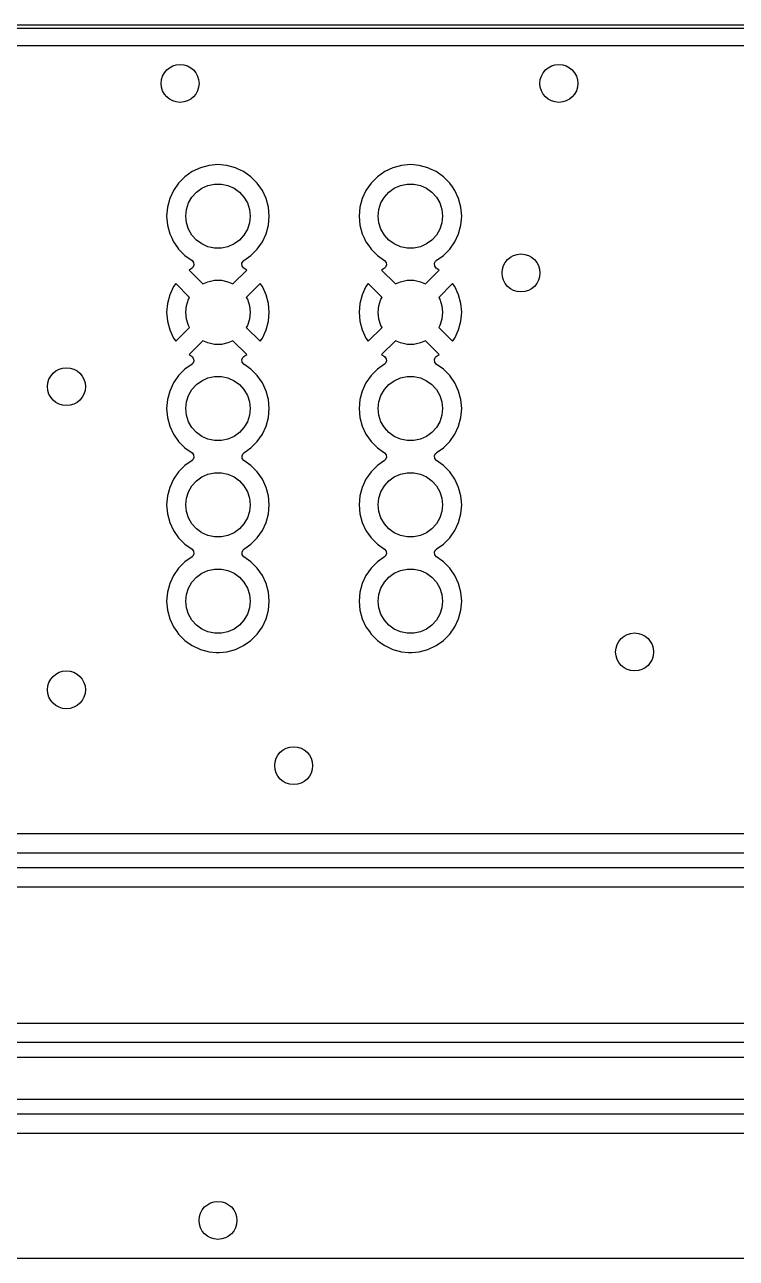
# Model space of a CAD drawing. Extents: x 0.1 to 11.5, y -4.3 to -1.1.
# Drawn here: x 5.901 to 6.641, y -2.382 to -1.1 of the extents above; entities that cross this region are included whole.
import ezdxf

# ---------------------------------------------------------------- set-up
doc = ezdxf.new("R2010")
doc.units = 0
doc.header["$MEASUREMENT"] = 0
doc.layers.add('BLACK', color=7, linetype='CONTINUOUS')

msp = doc.modelspace()

# ---------------------------------------------------------------- linework, layer by layer
at = {"layer": 'BLACK', "linetype": 'CONTINUOUS'}
for p, q in [((0.0787, -1.1004), (11.5354, -1.1004)), ((11.5335, -1.1043), (0.0807, -1.1043)), ((5.8349, -1.122), (7.5509, -1.122)), ((6.0757, -1.253), (6.0681, -1.2583)), ((6.0841, -1.2491), (6.0757, -1.253)), ((6.0757, -1.253), (6.0757, -1.253)), ((6.0931, -1.2467), (6.0841, -1.2491)), ((6.0841, -1.2491), (6.0841, -1.2491)), ((6.1024, -1.2458), (6.0931, -1.2467)), ((6.0931, -1.2467), (6.0931, -1.2467)), ((6.1116, -1.2467), (6.1024, -1.2458)), ((6.1024, -1.2458), (6.1024, -1.2458)), ((6.1206, -1.2491), (6.1116, -1.2467)), ((6.1116, -1.2467), (6.1116, -1.2467)), ((6.1227, -1.25), (6.1206, -1.2491)), ((6.1206, -1.2491), (6.1206, -1.2491)), ((6.1206, -1.2491), (6.1206, -1.2491)), ((6.129, -1.253), (6.1227, -1.25)), ((6.1367, -1.2583), (6.129, -1.253)), ((6.129, -1.253), (6.129, -1.253)), ((6.2757, -1.253), (6.2681, -1.2583)), ((6.2841, -1.2491), (6.2757, -1.253)), ((6.2757, -1.253), (6.2757, -1.253)), ((6.2931, -1.2467), (6.2841, -1.2491)), ((6.2841, -1.2491), (6.2841, -1.2491)), ((6.3024, -1.2458), (6.2931, -1.2467)), ((6.2931, -1.2467), (6.2931, -1.2467)), ((6.3116, -1.2467), (6.3024, -1.2458)), ((6.3024, -1.2458), (6.3024, -1.2458)), ((6.3206, -1.2491), (6.3116, -1.2467)), ((6.3116, -1.2467), (6.3116, -1.2467)), ((6.3227, -1.25), (6.3206, -1.2491)), ((6.3206, -1.2491), (6.3206, -1.2491)), ((6.3206, -1.2491), (6.3206, -1.2491)), ((6.329, -1.253), (6.3227, -1.25)), ((6.3367, -1.2583), (6.329, -1.253)), ((6.329, -1.253), (6.329, -1.253)), ((6.0615, -1.2649), (6.0561, -1.2725)), ((6.0681, -1.2583), (6.0615, -1.2649)), ((6.0856, -1.2702), (6.092, -1.2674)), ((6.092, -1.2674), (6.0989, -1.2659)), ((6.0989, -1.2659), (6.1059, -1.2659)), ((6.1059, -1.2659), (6.1127, -1.2674)), ((6.1127, -1.2674), (6.1191, -1.2702)), ((6.1432, -1.2649), (6.1367, -1.2583)), ((6.1367, -1.2583), (6.1367, -1.2583)), ((6.146, -1.2688), (6.1432, -1.2649)), ((6.2615, -1.2649), (6.2561, -1.2725)), ((6.2681, -1.2583), (6.2615, -1.2649)), ((6.2856, -1.2702), (6.292, -1.2674)), ((6.292, -1.2674), (6.2989, -1.2659)), ((6.2989, -1.2659), (6.3059, -1.2659)), ((6.3059, -1.2659), (6.3127, -1.2674)), ((6.3127, -1.2674), (6.3191, -1.2702)), ((6.3432, -1.2649), (6.3367, -1.2583)), ((6.3367, -1.2583), (6.3367, -1.2583)), ((6.346, -1.2688), (6.3432, -1.2649)), ((6.0522, -1.281), (6.0498, -1.2899)), ((6.0561, -1.2725), (6.0522, -1.281)), ((6.0522, -1.281), (6.0522, -1.281)), ((6.0561, -1.2725), (6.0561, -1.2725)), ((6.0718, -1.2856), (6.0753, -1.2795)), ((6.0753, -1.2795), (6.08, -1.2743)), ((6.08, -1.2743), (6.0856, -1.2702)), ((6.1191, -1.2702), (6.1248, -1.2743)), ((6.1248, -1.2743), (6.1294, -1.2795)), ((6.1294, -1.2795), (6.1329, -1.2856)), ((6.1486, -1.2725), (6.146, -1.2688)), ((6.1525, -1.281), (6.1486, -1.2725)), ((6.1549, -1.2899), (6.1525, -1.281)), ((6.2522, -1.281), (6.2498, -1.2899)), ((6.2561, -1.2725), (6.2522, -1.281)), ((6.2522, -1.281), (6.2522, -1.281)), ((6.2561, -1.2725), (6.2561, -1.2725)), ((6.2718, -1.2856), (6.2753, -1.2795)), ((6.2753, -1.2795), (6.28, -1.2743)), ((6.28, -1.2743), (6.2856, -1.2702)), ((6.3191, -1.2702), (6.3248, -1.2743)), ((6.3248, -1.2743), (6.3294, -1.2795)), ((6.3294, -1.2795), (6.3329, -1.2856)), ((6.3486, -1.2725), (6.346, -1.2688)), ((6.3525, -1.281), (6.3486, -1.2725)), ((6.3549, -1.2899), (6.3525, -1.281)), ((6.0498, -1.2899), (6.049, -1.2992)), ((6.0498, -1.2899), (6.0498, -1.2899)), ((6.0689, -1.2992), (6.0696, -1.2923)), ((6.0696, -1.2923), (6.0718, -1.2856)), ((6.1329, -1.2856), (6.1351, -1.2923)), ((6.1351, -1.2923), (6.1358, -1.2992)), ((6.1557, -1.2992), (6.1549, -1.2899)), ((6.2498, -1.2899), (6.249, -1.2992)), ((6.2498, -1.2899), (6.2498, -1.2899)), ((6.2689, -1.2992), (6.2696, -1.2923)), ((6.2696, -1.2923), (6.2718, -1.2856)), ((6.3329, -1.2856), (6.3351, -1.2923)), ((6.3351, -1.2923), (6.3358, -1.2992)), ((6.3557, -1.2992), (6.3549, -1.2899)), ((6.049, -1.2992), (6.049, -1.2992)), ((6.049, -1.2992), (6.0498, -1.3085)), ((6.0696, -1.3062), (6.0689, -1.2992)), ((6.0718, -1.3128), (6.0696, -1.3062)), ((6.1351, -1.3062), (6.1329, -1.3128)), ((6.1358, -1.2992), (6.1351, -1.3062)), ((6.1549, -1.3085), (6.1557, -1.2992)), ((6.249, -1.2992), (6.249, -1.2992)), ((6.249, -1.2992), (6.2498, -1.3085)), ((6.2696, -1.3062), (6.2689, -1.2992)), ((6.2718, -1.3128), (6.2696, -1.3062)), ((6.3351, -1.3062), (6.3329, -1.3128)), ((6.3358, -1.2992), (6.3351, -1.3062)), ((6.3549, -1.3085), (6.3557, -1.2992)), ((6.0498, -1.3085), (6.0498, -1.3085)), ((6.0498, -1.3085), (6.0522, -1.3175)), ((6.0522, -1.3175), (6.0522, -1.3175)), ((6.0522, -1.3175), (6.0522, -1.3175)), ((6.0522, -1.3175), (6.054, -1.3213)), ((6.0753, -1.3189), (6.0718, -1.3128)), ((6.08, -1.3241), (6.0753, -1.3189)), ((6.1294, -1.3189), (6.1248, -1.3241)), ((6.1329, -1.3128), (6.1294, -1.3189)), ((6.1486, -1.3259), (6.1525, -1.3175)), ((6.1525, -1.3175), (6.1549, -1.3085)), ((6.2498, -1.3085), (6.2498, -1.3085)), ((6.2498, -1.3085), (6.2522, -1.3175)), ((6.2522, -1.3175), (6.2522, -1.3175)), ((6.2522, -1.3175), (6.2522, -1.3175)), ((6.2522, -1.3175), (6.254, -1.3213)), ((6.2753, -1.3189), (6.2718, -1.3128)), ((6.28, -1.3241), (6.2753, -1.3189)), ((6.3294, -1.3189), (6.3248, -1.3241)), ((6.3329, -1.3128), (6.3294, -1.3189)), ((6.3486, -1.3259), (6.3525, -1.3175)), ((6.3525, -1.3175), (6.3549, -1.3085)), ((6.054, -1.3213), (6.0561, -1.3259)), ((6.0561, -1.3259), (6.0561, -1.3259)), ((6.0561, -1.3259), (6.0604, -1.332)), ((6.0604, -1.332), (6.0615, -1.3335)), ((6.0856, -1.3282), (6.08, -1.3241)), ((6.092, -1.331), (6.0856, -1.3282)), ((6.0989, -1.3325), (6.092, -1.331)), ((6.1059, -1.3325), (6.0989, -1.3325)), ((6.1127, -1.331), (6.1059, -1.3325)), ((6.1191, -1.3282), (6.1127, -1.331)), ((6.1248, -1.3241), (6.1191, -1.3282)), ((6.1432, -1.3335), (6.1486, -1.3259)), ((6.254, -1.3213), (6.2561, -1.3259)), ((6.2561, -1.3259), (6.2561, -1.3259)), ((6.2561, -1.3259), (6.2604, -1.332)), ((6.2604, -1.332), (6.2615, -1.3335)), ((6.2856, -1.3282), (6.28, -1.3241)), ((6.292, -1.331), (6.2856, -1.3282)), ((6.2989, -1.3325), (6.292, -1.331)), ((6.3059, -1.3325), (6.2989, -1.3325)), ((6.3127, -1.331), (6.3059, -1.3325)), ((6.3191, -1.3282), (6.3127, -1.331)), ((6.3248, -1.3241), (6.3191, -1.3282)), ((6.3432, -1.3335), (6.3486, -1.3259)), ((6.0615, -1.3335), (6.0681, -1.3401)), ((6.0681, -1.3401), (6.0754, -1.3452)), ((6.0754, -1.3452), (6.0771, -1.3474)), ((6.1286, -1.3459), (6.1293, -1.3452)), ((6.1293, -1.3452), (6.1367, -1.3401)), ((6.1367, -1.3401), (6.1432, -1.3335)), ((6.2615, -1.3335), (6.2681, -1.3401)), ((6.2681, -1.3401), (6.2754, -1.3452)), ((6.2754, -1.3452), (6.2771, -1.3474)), ((6.3286, -1.3459), (6.3293, -1.3452)), ((6.3293, -1.3452), (6.3367, -1.3401)), ((6.3367, -1.3401), (6.3432, -1.3335)), ((6.0754, -1.3532), (6.0724, -1.3553)), ((6.0724, -1.3553), (6.0724, -1.3553)), ((6.0724, -1.3553), (6.0868, -1.3697)), ((6.0761, -1.3526), (6.0754, -1.3532)), ((6.0774, -1.3501), (6.0761, -1.3526)), ((6.0771, -1.3474), (6.0774, -1.3501)), ((6.1179, -1.3697), (6.1323, -1.3553)), ((6.1273, -1.3483), (6.1286, -1.3459)), ((6.1276, -1.3511), (6.1273, -1.3483)), ((6.1293, -1.3532), (6.1276, -1.3511)), ((6.1323, -1.3553), (6.1293, -1.3532)), ((6.1323, -1.3553), (6.1323, -1.3553)), ((6.2754, -1.3532), (6.2724, -1.3553)), ((6.2724, -1.3553), (6.2724, -1.3553)), ((6.2724, -1.3553), (6.2868, -1.3697)), ((6.2761, -1.3526), (6.2754, -1.3532)), ((6.2774, -1.3501), (6.2761, -1.3526)), ((6.2771, -1.3474), (6.2774, -1.3501)), ((6.3179, -1.3697), (6.3323, -1.3553)), ((6.3273, -1.3483), (6.3286, -1.3459)), ((6.3276, -1.3511), (6.3273, -1.3483)), ((6.3293, -1.3532), (6.3276, -1.3511)), ((6.3323, -1.3553), (6.3293, -1.3532)), ((6.3323, -1.3553), (6.3323, -1.3553)), ((6.0585, -1.3692), (6.0562, -1.3725)), ((6.0729, -1.3837), (6.0585, -1.3692)), ((6.0868, -1.3697), (6.092, -1.3674)), ((6.092, -1.3674), (6.0989, -1.3659)), ((6.0989, -1.3659), (6.1059, -1.3659)), ((6.1059, -1.3659), (6.1127, -1.3674)), ((6.1127, -1.3674), (6.1179, -1.3697)), ((6.1463, -1.3692), (6.1318, -1.3837)), ((6.1486, -1.3725), (6.1463, -1.3692)), ((6.1463, -1.3692), (6.1463, -1.3692)), ((6.2585, -1.3692), (6.2562, -1.3725)), ((6.2729, -1.3837), (6.2585, -1.3692)), ((6.2868, -1.3697), (6.292, -1.3674)), ((6.292, -1.3674), (6.2989, -1.3659)), ((6.2989, -1.3659), (6.3059, -1.3659)), ((6.3059, -1.3659), (6.3127, -1.3674)), ((6.3127, -1.3674), (6.3179, -1.3697)), ((6.3463, -1.3692), (6.3318, -1.3837)), ((6.3486, -1.3725), (6.3463, -1.3692)), ((6.3463, -1.3692), (6.3463, -1.3692)), ((6.0522, -1.381), (6.0498, -1.3899)), ((6.0562, -1.3725), (6.0522, -1.381)), ((6.0522, -1.381), (6.0522, -1.381)), ((6.0718, -1.3856), (6.0729, -1.3837)), ((6.1318, -1.3837), (6.1329, -1.3856)), ((6.1525, -1.381), (6.1486, -1.3725)), ((6.1486, -1.3725), (6.1486, -1.3725)), ((6.1549, -1.3899), (6.1525, -1.381)), ((6.1525, -1.381), (6.1525, -1.381)), ((6.2522, -1.381), (6.2498, -1.3899)), ((6.2562, -1.3725), (6.2522, -1.381)), ((6.2522, -1.381), (6.2522, -1.381)), ((6.2718, -1.3856), (6.2729, -1.3837)), ((6.3318, -1.3837), (6.3329, -1.3856)), ((6.3525, -1.381), (6.3486, -1.3725)), ((6.3486, -1.3725), (6.3486, -1.3725)), ((6.3549, -1.3899), (6.3525, -1.381)), ((6.3525, -1.381), (6.3525, -1.381)), ((6.0498, -1.3899), (6.049, -1.3992)), ((6.0498, -1.3899), (6.0498, -1.3899)), ((6.0689, -1.3992), (6.0696, -1.3923)), ((6.0696, -1.3923), (6.0718, -1.3856)), ((6.1329, -1.3856), (6.1351, -1.3923)), ((6.1351, -1.3923), (6.1358, -1.3992)), ((6.1557, -1.3992), (6.1549, -1.3899)), ((6.1549, -1.3899), (6.1549, -1.3899)), ((6.2498, -1.3899), (6.249, -1.3992)), ((6.2498, -1.3899), (6.2498, -1.3899)), ((6.2689, -1.3992), (6.2696, -1.3923)), ((6.2696, -1.3923), (6.2718, -1.3856)), ((6.3329, -1.3856), (6.3351, -1.3923)), ((6.3351, -1.3923), (6.3358, -1.3992)), ((6.3557, -1.3992), (6.3549, -1.3899)), ((6.3549, -1.3899), (6.3549, -1.3899)), ((6.049, -1.3992), (6.049, -1.3992)), ((6.049, -1.3992), (6.0498, -1.4085)), ((6.0498, -1.4085), (6.0498, -1.4085)), ((6.0498, -1.4085), (6.0522, -1.4175)), ((6.0696, -1.4062), (6.0689, -1.3992)), ((6.0718, -1.4128), (6.0696, -1.4062)), ((6.1351, -1.4062), (6.1329, -1.4128)), ((6.1358, -1.3992), (6.1351, -1.4062)), ((6.1525, -1.4175), (6.1549, -1.4085)), ((6.1549, -1.4085), (6.1557, -1.3992)), ((6.1549, -1.4085), (6.1549, -1.4085)), ((6.1557, -1.3992), (6.1557, -1.3992)), ((6.249, -1.3992), (6.249, -1.3992)), ((6.249, -1.3992), (6.2498, -1.4085)), ((6.2498, -1.4085), (6.2498, -1.4085)), ((6.2498, -1.4085), (6.2522, -1.4175)), ((6.2696, -1.4062), (6.2689, -1.3992)), ((6.2718, -1.4128), (6.2696, -1.4062)), ((6.3351, -1.4062), (6.3329, -1.4128)), ((6.3358, -1.3992), (6.3351, -1.4062)), ((6.3525, -1.4175), (6.3549, -1.4085)), ((6.3549, -1.4085), (6.3557, -1.3992)), ((6.3549, -1.4085), (6.3549, -1.4085)), ((6.3557, -1.3992), (6.3557, -1.3992)), ((6.0522, -1.4175), (6.0522, -1.4175)), ((6.0522, -1.4175), (6.0562, -1.4259)), ((6.0585, -1.4292), (6.0729, -1.4148)), ((6.0729, -1.4148), (6.0718, -1.4128)), ((6.1329, -1.4128), (6.1318, -1.4148)), ((6.1318, -1.4148), (6.1463, -1.4292)), ((6.1486, -1.4259), (6.1525, -1.4175)), ((6.1525, -1.4175), (6.1525, -1.4175)), ((6.2522, -1.4175), (6.2522, -1.4175)), ((6.2522, -1.4175), (6.2562, -1.4259)), ((6.2585, -1.4292), (6.2729, -1.4148)), ((6.2729, -1.4148), (6.2718, -1.4128)), ((6.3329, -1.4128), (6.3318, -1.4148)), ((6.3318, -1.4148), (6.3463, -1.4292)), ((6.3486, -1.4259), (6.3525, -1.4175)), ((6.3525, -1.4175), (6.3525, -1.4175)), ((6.0562, -1.4259), (6.0562, -1.4259)), ((6.0562, -1.4259), (6.0585, -1.4292)), ((6.0585, -1.4292), (6.0585, -1.4292)), ((6.0868, -1.4287), (6.0724, -1.4431)), ((6.092, -1.431), (6.0868, -1.4287)), ((6.0989, -1.4325), (6.092, -1.431)), ((6.1059, -1.4325), (6.0989, -1.4325)), ((6.1127, -1.431), (6.1059, -1.4325)), ((6.1179, -1.4287), (6.1127, -1.431)), ((6.1323, -1.4431), (6.1179, -1.4287)), ((6.1463, -1.4292), (6.1486, -1.4259)), ((6.1463, -1.4292), (6.1463, -1.4292)), ((6.1486, -1.4259), (6.1486, -1.4259)), ((6.2562, -1.4259), (6.2562, -1.4259)), ((6.2562, -1.4259), (6.2585, -1.4292)), ((6.2585, -1.4292), (6.2585, -1.4292)), ((6.2868, -1.4287), (6.2724, -1.4431)), ((6.292, -1.431), (6.2868, -1.4287)), ((6.2989, -1.4325), (6.292, -1.431)), ((6.3059, -1.4325), (6.2989, -1.4325)), ((6.3127, -1.431), (6.3059, -1.4325)), ((6.3179, -1.4287), (6.3127, -1.431)), ((6.3323, -1.4431), (6.3179, -1.4287)), ((6.3463, -1.4292), (6.3486, -1.4259)), ((6.3463, -1.4292), (6.3463, -1.4292)), ((6.3486, -1.4259), (6.3486, -1.4259)), ((6.0724, -1.4431), (6.0754, -1.4452)), ((6.0754, -1.4452), (6.0771, -1.4474)), ((6.0771, -1.4474), (6.0774, -1.4501)), ((6.1273, -1.4483), (6.1286, -1.4459)), ((6.1286, -1.4459), (6.1293, -1.4452)), ((6.1293, -1.4452), (6.1323, -1.4431)), ((6.2724, -1.4431), (6.2754, -1.4452)), ((6.2754, -1.4452), (6.2771, -1.4474)), ((6.2771, -1.4474), (6.2774, -1.4501)), ((6.3273, -1.4483), (6.3286, -1.4459)), ((6.3286, -1.4459), (6.3293, -1.4452)), ((6.3293, -1.4452), (6.3323, -1.4431)), ((6.0681, -1.4583), (6.0615, -1.4649)), ((6.0754, -1.4532), (6.0681, -1.4583)), ((6.0761, -1.4525), (6.0754, -1.4532)), ((6.0774, -1.4501), (6.0761, -1.4525)), ((6.1276, -1.4511), (6.1273, -1.4483)), ((6.1293, -1.4532), (6.1276, -1.4511)), ((6.1367, -1.4583), (6.1293, -1.4532)), ((6.1432, -1.4649), (6.1367, -1.4583)), ((6.1367, -1.4583), (6.1367, -1.4583)), ((6.2681, -1.4583), (6.2615, -1.4649)), ((6.2754, -1.4532), (6.2681, -1.4583)), ((6.2761, -1.4525), (6.2754, -1.4532)), ((6.2774, -1.4501), (6.2761, -1.4525)), ((6.3276, -1.4511), (6.3273, -1.4483)), ((6.3293, -1.4532), (6.3276, -1.4511)), ((6.3367, -1.4583), (6.3293, -1.4532)), ((6.3432, -1.4649), (6.3367, -1.4583)), ((6.3367, -1.4583), (6.3367, -1.4583)), ((6.0561, -1.4725), (6.0522, -1.481)), ((6.0615, -1.4649), (6.0561, -1.4725)), ((6.0561, -1.4725), (6.0561, -1.4725)), ((6.08, -1.4743), (6.0856, -1.4702)), ((6.0856, -1.4702), (6.092, -1.4674)), ((6.092, -1.4674), (6.0989, -1.4659)), ((6.0989, -1.4659), (6.1059, -1.4659)), ((6.1059, -1.4659), (6.1127, -1.4674)), ((6.1127, -1.4674), (6.1191, -1.4702)), ((6.1191, -1.4702), (6.1248, -1.4743)), ((6.1486, -1.4725), (6.1432, -1.4649)), ((6.1432, -1.4649), (6.1432, -1.4649)), ((6.1525, -1.481), (6.1486, -1.4725)), ((6.2561, -1.4725), (6.2522, -1.481)), ((6.2615, -1.4649), (6.2561, -1.4725)), ((6.2561, -1.4725), (6.2561, -1.4725)), ((6.28, -1.4743), (6.2856, -1.4702)), ((6.2856, -1.4702), (6.292, -1.4674)), ((6.292, -1.4674), (6.2989, -1.4659)), ((6.2989, -1.4659), (6.3059, -1.4659)), ((6.3059, -1.4659), (6.3127, -1.4674)), ((6.3127, -1.4674), (6.3191, -1.4702)), ((6.3191, -1.4702), (6.3248, -1.4743)), ((6.3486, -1.4725), (6.3432, -1.4649)), ((6.3432, -1.4649), (6.3432, -1.4649)), ((6.3525, -1.481), (6.3486, -1.4725)), ((6.0522, -1.481), (6.0498, -1.4899)), ((6.0522, -1.481), (6.0522, -1.481)), ((6.0696, -1.4923), (6.0718, -1.4856)), ((6.0718, -1.4856), (6.0753, -1.4795)), ((6.0753, -1.4795), (6.08, -1.4743)), ((6.1248, -1.4743), (6.1294, -1.4795)), ((6.1294, -1.4795), (6.1329, -1.4856)), ((6.1329, -1.4856), (6.1351, -1.4923)), ((6.1549, -1.4899), (6.1525, -1.481)), ((6.2522, -1.481), (6.2498, -1.4899)), ((6.2522, -1.481), (6.2522, -1.481)), ((6.2696, -1.4923), (6.2718, -1.4856)), ((6.2718, -1.4856), (6.2753, -1.4795)), ((6.2753, -1.4795), (6.28, -1.4743)), ((6.3248, -1.4743), (6.3294, -1.4795)), ((6.3294, -1.4795), (6.3329, -1.4856)), ((6.3329, -1.4856), (6.3351, -1.4923)), ((6.3549, -1.4899), (6.3525, -1.481)), ((6.0498, -1.4899), (6.049, -1.4992)), ((6.049, -1.4992), (6.049, -1.4992)), ((6.049, -1.4992), (6.0498, -1.5085)), ((6.0498, -1.4899), (6.0498, -1.4899)), ((6.0689, -1.4992), (6.0696, -1.4923)), ((6.0696, -1.5062), (6.0689, -1.4992)), ((6.1351, -1.4923), (6.1358, -1.4992)), ((6.1358, -1.4992), (6.1351, -1.5062)), ((6.1557, -1.4992), (6.1549, -1.4899)), ((6.1549, -1.5085), (6.1557, -1.4992)), ((6.2498, -1.4899), (6.249, -1.4992)), ((6.249, -1.4992), (6.249, -1.4992)), ((6.249, -1.4992), (6.2498, -1.5085)), ((6.2498, -1.4899), (6.2498, -1.4899)), ((6.2689, -1.4992), (6.2696, -1.4923)), ((6.2696, -1.5062), (6.2689, -1.4992)), ((6.3351, -1.4923), (6.3358, -1.4992)), ((6.3358, -1.4992), (6.3351, -1.5062)), ((6.3557, -1.4992), (6.3549, -1.4899)), ((6.3549, -1.5085), (6.3557, -1.4992)), ((6.0498, -1.5085), (6.0498, -1.5085)), ((6.0498, -1.5085), (6.0522, -1.5175)), ((6.0718, -1.5128), (6.0696, -1.5062)), ((6.1351, -1.5062), (6.1329, -1.5128)), ((6.1525, -1.5175), (6.1549, -1.5085)), ((6.2498, -1.5085), (6.2498, -1.5085)), ((6.2498, -1.5085), (6.2522, -1.5175)), ((6.2718, -1.5128), (6.2696, -1.5062)), ((6.3351, -1.5062), (6.3329, -1.5128)), ((6.3525, -1.5175), (6.3549, -1.5085)), ((6.0522, -1.5175), (6.0522, -1.5175)), ((6.0522, -1.5175), (6.0522, -1.5175)), ((6.0522, -1.5175), (6.0561, -1.5259)), ((6.0753, -1.5189), (6.0718, -1.5128)), ((6.08, -1.5241), (6.0753, -1.5189)), ((6.0856, -1.5282), (6.08, -1.5241)), ((6.1248, -1.5241), (6.1191, -1.5282)), ((6.1294, -1.5189), (6.1248, -1.5241)), ((6.1329, -1.5128), (6.1294, -1.5189)), ((6.1486, -1.5259), (6.1525, -1.5175)), ((6.2522, -1.5175), (6.2522, -1.5175)), ((6.2522, -1.5175), (6.2522, -1.5175)), ((6.2522, -1.5175), (6.2561, -1.5259)), ((6.2753, -1.5189), (6.2718, -1.5128)), ((6.28, -1.5241), (6.2753, -1.5189)), ((6.2856, -1.5282), (6.28, -1.5241)), ((6.3248, -1.5241), (6.3191, -1.5282)), ((6.3294, -1.5189), (6.3248, -1.5241)), ((6.3329, -1.5128), (6.3294, -1.5189)), ((6.3486, -1.5259), (6.3525, -1.5175)), ((6.0561, -1.5259), (6.0561, -1.5259)), ((6.0561, -1.5259), (6.0615, -1.5335)), ((6.0615, -1.5335), (6.0615, -1.5335)), ((6.0615, -1.5335), (6.0681, -1.5401)), ((6.092, -1.531), (6.0856, -1.5282)), ((6.0989, -1.5325), (6.092, -1.531)), ((6.1059, -1.5325), (6.0989, -1.5325)), ((6.1127, -1.531), (6.1059, -1.5325)), ((6.1191, -1.5282), (6.1127, -1.531)), ((6.1367, -1.5401), (6.1432, -1.5335)), ((6.1432, -1.5335), (6.1486, -1.5259)), ((6.2561, -1.5259), (6.2561, -1.5259)), ((6.2561, -1.5259), (6.2615, -1.5335)), ((6.2615, -1.5335), (6.2615, -1.5335)), ((6.2615, -1.5335), (6.2681, -1.5401)), ((6.292, -1.531), (6.2856, -1.5282)), ((6.2989, -1.5325), (6.292, -1.531)), ((6.3059, -1.5325), (6.2989, -1.5325)), ((6.3127, -1.531), (6.3059, -1.5325)), ((6.3191, -1.5282), (6.3127, -1.531)), ((6.3367, -1.5401), (6.3432, -1.5335)), ((6.3432, -1.5335), (6.3486, -1.5259)), ((6.0681, -1.5401), (6.0681, -1.5401)), ((6.0681, -1.5401), (6.0754, -1.5452)), ((6.0754, -1.5452), (6.0771, -1.5474)), ((6.0774, -1.5501), (6.0761, -1.5526)), ((6.0771, -1.5474), (6.0774, -1.5501)), ((6.1274, -1.5483), (6.1286, -1.5459)), ((6.1276, -1.5511), (6.1274, -1.5483)), ((6.1286, -1.5459), (6.1294, -1.5452)), ((6.1294, -1.5452), (6.1302, -1.5446)), ((6.1302, -1.5446), (6.1367, -1.5401)), ((6.2681, -1.5401), (6.2681, -1.5401)), ((6.2681, -1.5401), (6.2754, -1.5452)), ((6.2754, -1.5452), (6.2771, -1.5474)), ((6.2774, -1.5501), (6.2761, -1.5526)), ((6.2771, -1.5474), (6.2774, -1.5501)), ((6.3274, -1.5483), (6.3286, -1.5459)), ((6.3276, -1.5511), (6.3274, -1.5483)), ((6.3286, -1.5459), (6.3294, -1.5452)), ((6.3294, -1.5452), (6.3302, -1.5446)), ((6.3302, -1.5446), (6.3367, -1.5401)), ((6.0681, -1.5583), (6.0615, -1.5649)), ((6.0754, -1.5532), (6.0681, -1.5583)), ((6.0761, -1.5526), (6.0754, -1.5532)), ((6.1294, -1.5532), (6.1276, -1.5511)), ((6.1367, -1.5583), (6.1294, -1.5532)), ((6.1432, -1.5649), (6.1367, -1.5583)), ((6.1367, -1.5583), (6.1367, -1.5583)), ((6.2681, -1.5583), (6.2615, -1.5649)), ((6.2754, -1.5532), (6.2681, -1.5583)), ((6.2761, -1.5526), (6.2754, -1.5532)), ((6.3294, -1.5532), (6.3276, -1.5511)), ((6.3367, -1.5583), (6.3294, -1.5532)), ((6.3432, -1.5649), (6.3367, -1.5583)), ((6.3367, -1.5583), (6.3367, -1.5583)), ((6.0561, -1.5725), (6.0522, -1.581)), ((6.0615, -1.5649), (6.0561, -1.5725)), ((6.0561, -1.5725), (6.0561, -1.5725)), ((6.0753, -1.5795), (6.08, -1.5743)), ((6.08, -1.5743), (6.0856, -1.5702)), ((6.0856, -1.5702), (6.092, -1.5674)), ((6.092, -1.5674), (6.0989, -1.5659)), ((6.0989, -1.5659), (6.1059, -1.5659)), ((6.1059, -1.5659), (6.1127, -1.5674)), ((6.1127, -1.5674), (6.1191, -1.5702)), ((6.1191, -1.5702), (6.1248, -1.5743)), ((6.1248, -1.5743), (6.1294, -1.5795)), ((6.1486, -1.5725), (6.1432, -1.5649)), ((6.1432, -1.5649), (6.1432, -1.5649)), ((6.1525, -1.581), (6.1486, -1.5725)), ((6.2561, -1.5725), (6.2522, -1.581)), ((6.2615, -1.5649), (6.2561, -1.5725)), ((6.2561, -1.5725), (6.2561, -1.5725)), ((6.2753, -1.5795), (6.28, -1.5743)), ((6.28, -1.5743), (6.2856, -1.5702)), ((6.2856, -1.5702), (6.292, -1.5674)), ((6.292, -1.5674), (6.2989, -1.5659)), ((6.2989, -1.5659), (6.3059, -1.5659)), ((6.3059, -1.5659), (6.3127, -1.5674)), ((6.3127, -1.5674), (6.3191, -1.5702)), ((6.3191, -1.5702), (6.3248, -1.5743)), ((6.3248, -1.5743), (6.3294, -1.5795)), ((6.3486, -1.5725), (6.3432, -1.5649)), ((6.3432, -1.5649), (6.3432, -1.5649)), ((6.3525, -1.581), (6.3486, -1.5725)), ((6.0522, -1.581), (6.0498, -1.5899)), ((6.0522, -1.581), (6.0522, -1.581)), ((6.0696, -1.5923), (6.0718, -1.5856)), ((6.0718, -1.5856), (6.0753, -1.5795)), ((6.1294, -1.5795), (6.1329, -1.5856)), ((6.1329, -1.5856), (6.1351, -1.5923)), ((6.1549, -1.5899), (6.1525, -1.581)), ((6.2522, -1.581), (6.2498, -1.5899)), ((6.2522, -1.581), (6.2522, -1.581)), ((6.2696, -1.5923), (6.2718, -1.5856)), ((6.2718, -1.5856), (6.2753, -1.5795)), ((6.3294, -1.5795), (6.3329, -1.5856)), ((6.3329, -1.5856), (6.3351, -1.5923)), ((6.3549, -1.5899), (6.3525, -1.581)), ((6.0498, -1.5899), (6.049, -1.5992)), ((6.049, -1.5992), (6.049, -1.5992)), ((6.049, -1.5992), (6.0498, -1.6085)), ((6.0498, -1.5899), (6.0498, -1.5899)), ((6.0689, -1.5992), (6.0696, -1.5923)), ((6.0696, -1.6062), (6.0689, -1.5992)), ((6.1351, -1.5923), (6.1358, -1.5992)), ((6.1358, -1.5992), (6.1351, -1.6062)), ((6.1557, -1.5992), (6.1549, -1.5899)), ((6.1549, -1.6085), (6.1557, -1.5992)), ((6.2498, -1.5899), (6.249, -1.5992)), ((6.249, -1.5992), (6.249, -1.5992)), ((6.249, -1.5992), (6.2498, -1.6085)), ((6.2498, -1.5899), (6.2498, -1.5899)), ((6.2689, -1.5992), (6.2696, -1.5923)), ((6.2696, -1.6062), (6.2689, -1.5992)), ((6.3351, -1.5923), (6.3358, -1.5992)), ((6.3358, -1.5992), (6.3351, -1.6062)), ((6.3557, -1.5992), (6.3549, -1.5899)), ((6.3549, -1.6085), (6.3557, -1.5992)), ((6.0498, -1.6085), (6.0498, -1.6085)), ((6.0498, -1.6085), (6.0522, -1.6175)), ((6.0718, -1.6128), (6.0696, -1.6062)), ((6.0753, -1.6189), (6.0718, -1.6128)), ((6.1329, -1.6128), (6.1294, -1.6189)), ((6.1351, -1.6062), (6.1329, -1.6128)), ((6.1525, -1.6175), (6.1549, -1.6085)), ((6.2498, -1.6085), (6.2498, -1.6085)), ((6.2498, -1.6085), (6.2522, -1.6175)), ((6.2718, -1.6128), (6.2696, -1.6062)), ((6.2753, -1.6189), (6.2718, -1.6128)), ((6.3329, -1.6128), (6.3294, -1.6189)), ((6.3351, -1.6062), (6.3329, -1.6128)), ((6.3525, -1.6175), (6.3549, -1.6085)), ((6.0522, -1.6175), (6.0522, -1.6175)), ((6.0522, -1.6175), (6.0522, -1.6175)), ((6.0522, -1.6175), (6.0561, -1.6259)), ((6.0561, -1.6259), (6.0561, -1.6259)), ((6.0561, -1.6259), (6.0615, -1.6335)), ((6.08, -1.6241), (6.0753, -1.6189)), ((6.0856, -1.6282), (6.08, -1.6241)), ((6.1248, -1.6241), (6.1191, -1.6282)), ((6.1294, -1.6189), (6.1248, -1.6241)), ((6.1432, -1.6335), (6.1486, -1.6259)), ((6.1486, -1.6259), (6.1525, -1.6175)), ((6.2522, -1.6175), (6.2522, -1.6175)), ((6.2522, -1.6175), (6.2522, -1.6175)), ((6.2522, -1.6175), (6.2561, -1.6259)), ((6.2561, -1.6259), (6.2561, -1.6259)), ((6.2561, -1.6259), (6.2615, -1.6335)), ((6.28, -1.6241), (6.2753, -1.6189)), ((6.2856, -1.6282), (6.28, -1.6241)), ((6.3248, -1.6241), (6.3191, -1.6282)), ((6.3294, -1.6189), (6.3248, -1.6241)), ((6.3432, -1.6335), (6.3486, -1.6259)), ((6.3486, -1.6259), (6.3525, -1.6175)), ((6.0615, -1.6335), (6.0615, -1.6335)), ((6.0615, -1.6335), (6.0681, -1.6401)), ((6.0681, -1.6401), (6.0681, -1.6401)), ((6.0681, -1.6401), (6.0754, -1.6452)), ((6.092, -1.631), (6.0856, -1.6282)), ((6.0989, -1.6325), (6.092, -1.631)), ((6.1059, -1.6325), (6.0989, -1.6325)), ((6.1127, -1.631), (6.1059, -1.6325)), ((6.1191, -1.6282), (6.1127, -1.631)), ((6.1302, -1.6446), (6.1367, -1.6401)), ((6.1367, -1.6401), (6.1432, -1.6335)), ((6.2615, -1.6335), (6.2615, -1.6335)), ((6.2615, -1.6335), (6.2681, -1.6401)), ((6.2681, -1.6401), (6.2681, -1.6401)), ((6.2681, -1.6401), (6.2754, -1.6452)), ((6.292, -1.631), (6.2856, -1.6282)), ((6.2989, -1.6325), (6.292, -1.631)), ((6.3059, -1.6325), (6.2989, -1.6325)), ((6.3127, -1.631), (6.3059, -1.6325)), ((6.3191, -1.6282), (6.3127, -1.631)), ((6.3302, -1.6446), (6.3367, -1.6401)), ((6.3367, -1.6401), (6.3432, -1.6335)), ((6.0754, -1.6452), (6.0771, -1.6474)), ((6.0761, -1.6526), (6.0754, -1.6532)), ((6.0774, -1.6501), (6.0761, -1.6526)), ((6.0771, -1.6474), (6.0774, -1.6501)), ((6.1274, -1.6483), (6.1286, -1.6459)), ((6.1276, -1.6511), (6.1274, -1.6483)), ((6.1294, -1.6532), (6.1276, -1.6511)), ((6.1286, -1.6459), (6.1294, -1.6452)), ((6.1294, -1.6452), (6.1302, -1.6446)), ((6.2754, -1.6452), (6.2771, -1.6474)), ((6.2761, -1.6526), (6.2754, -1.6532)), ((6.2774, -1.6501), (6.2761, -1.6526)), ((6.2771, -1.6474), (6.2774, -1.6501)), ((6.3274, -1.6483), (6.3286, -1.6459)), ((6.3276, -1.6511), (6.3274, -1.6483)), ((6.3294, -1.6532), (6.3276, -1.6511)), ((6.3286, -1.6459), (6.3294, -1.6452)), ((6.3294, -1.6452), (6.3302, -1.6446)), ((6.0615, -1.6649), (6.0561, -1.6725)), ((6.0681, -1.6583), (6.0615, -1.6649)), ((6.0754, -1.6532), (6.0681, -1.6583)), ((6.092, -1.6674), (6.0989, -1.6659)), ((6.0989, -1.6659), (6.1059, -1.6659)), ((6.1059, -1.6659), (6.1127, -1.6674)), ((6.1367, -1.6583), (6.1294, -1.6532)), ((6.1432, -1.6649), (6.1367, -1.6583)), ((6.1367, -1.6583), (6.1367, -1.6583)), ((6.1486, -1.6725), (6.1432, -1.6649)), ((6.2615, -1.6649), (6.2561, -1.6725)), ((6.2681, -1.6583), (6.2615, -1.6649)), ((6.2754, -1.6532), (6.2681, -1.6583)), ((6.292, -1.6674), (6.2989, -1.6659)), ((6.2989, -1.6659), (6.3059, -1.6659)), ((6.3059, -1.6659), (6.3127, -1.6674)), ((6.3367, -1.6583), (6.3294, -1.6532)), ((6.3432, -1.6649), (6.3367, -1.6583)), ((6.3367, -1.6583), (6.3367, -1.6583)), ((6.3486, -1.6725), (6.3432, -1.6649)), ((6.0561, -1.6725), (6.0522, -1.681)), ((6.0561, -1.6725), (6.0561, -1.6725)), ((6.0753, -1.6795), (6.08, -1.6743)), ((6.08, -1.6743), (6.0856, -1.6702)), ((6.0856, -1.6702), (6.092, -1.6674)), ((6.1127, -1.6674), (6.1191, -1.6702)), ((6.1191, -1.6702), (6.1248, -1.6743)), ((6.1248, -1.6743), (6.1294, -1.6795)), ((6.1525, -1.681), (6.1486, -1.6725)), ((6.1486, -1.6725), (6.1486, -1.6725)), ((6.2561, -1.6725), (6.2522, -1.681)), ((6.2561, -1.6725), (6.2561, -1.6725)), ((6.2753, -1.6795), (6.28, -1.6743)), ((6.28, -1.6743), (6.2856, -1.6702)), ((6.2856, -1.6702), (6.292, -1.6674)), ((6.3127, -1.6674), (6.3191, -1.6702)), ((6.3191, -1.6702), (6.3248, -1.6743)), ((6.3248, -1.6743), (6.3294, -1.6795)), ((6.3525, -1.681), (6.3486, -1.6725)), ((6.3486, -1.6725), (6.3486, -1.6725)), ((6.0498, -1.6899), (6.049, -1.6992)), ((6.0522, -1.681), (6.0498, -1.6899)), ((6.0498, -1.6899), (6.0498, -1.6899)), ((6.0522, -1.681), (6.0522, -1.681)), ((6.0696, -1.6923), (6.0718, -1.6856)), ((6.0718, -1.6856), (6.0753, -1.6795)), ((6.1294, -1.6795), (6.1329, -1.6856)), ((6.1329, -1.6856), (6.1351, -1.6923)), ((6.1549, -1.6899), (6.1525, -1.681)), ((6.1557, -1.6992), (6.1549, -1.6899)), ((6.2498, -1.6899), (6.249, -1.6992)), ((6.2522, -1.681), (6.2498, -1.6899)), ((6.2498, -1.6899), (6.2498, -1.6899)), ((6.2522, -1.681), (6.2522, -1.681)), ((6.2696, -1.6923), (6.2718, -1.6856)), ((6.2718, -1.6856), (6.2753, -1.6795)), ((6.3294, -1.6795), (6.3329, -1.6856)), ((6.3329, -1.6856), (6.3351, -1.6923)), ((6.3549, -1.6899), (6.3525, -1.681)), ((6.3557, -1.6992), (6.3549, -1.6899)), ((6.049, -1.6992), (6.049, -1.6992)), ((6.049, -1.6992), (6.0498, -1.7085)), ((6.0689, -1.6992), (6.0696, -1.6923)), ((6.0696, -1.7062), (6.0689, -1.6992)), ((6.1351, -1.6923), (6.1358, -1.6992)), ((6.1358, -1.6992), (6.1351, -1.7062)), ((6.1549, -1.7085), (6.1557, -1.6992)), ((6.249, -1.6992), (6.249, -1.6992)), ((6.249, -1.6992), (6.2498, -1.7085)), ((6.2689, -1.6992), (6.2696, -1.6923)), ((6.2696, -1.7062), (6.2689, -1.6992)), ((6.3351, -1.6923), (6.3358, -1.6992)), ((6.3358, -1.6992), (6.3351, -1.7062)), ((6.3549, -1.7085), (6.3557, -1.6992)), ((6.0498, -1.7085), (6.0498, -1.7085)), ((6.0498, -1.7085), (6.0522, -1.7175)), ((6.0718, -1.7128), (6.0696, -1.7062)), ((6.0753, -1.7189), (6.0718, -1.7128)), ((6.1329, -1.7128), (6.1294, -1.7189)), ((6.1351, -1.7062), (6.1329, -1.7128)), ((6.1525, -1.7175), (6.1549, -1.7085)), ((6.2498, -1.7085), (6.2498, -1.7085)), ((6.2498, -1.7085), (6.2522, -1.7175)), ((6.2718, -1.7128), (6.2696, -1.7062)), ((6.2753, -1.7189), (6.2718, -1.7128)), ((6.3329, -1.7128), (6.3294, -1.7189)), ((6.3351, -1.7062), (6.3329, -1.7128)), ((6.3525, -1.7175), (6.3549, -1.7085)), ((6.0522, -1.7175), (6.0522, -1.7175)), ((6.0522, -1.7175), (6.0522, -1.7175)), ((6.0522, -1.7175), (6.0561, -1.7259)), ((6.0561, -1.7259), (6.0561, -1.7259)), ((6.0561, -1.7259), (6.0561, -1.7259)), ((6.0561, -1.7259), (6.0597, -1.7309)), ((6.08, -1.7241), (6.0753, -1.7189)), ((6.0856, -1.7282), (6.08, -1.7241)), ((6.092, -1.731), (6.0856, -1.7282)), ((6.1191, -1.7282), (6.1127, -1.731)), ((6.1248, -1.7241), (6.1191, -1.7282)), ((6.1294, -1.7189), (6.1248, -1.7241)), ((6.1432, -1.7335), (6.1486, -1.7259)), ((6.1486, -1.7259), (6.1525, -1.7175)), ((6.2522, -1.7175), (6.2522, -1.7175)), ((6.2522, -1.7175), (6.2522, -1.7175)), ((6.2522, -1.7175), (6.2561, -1.7259)), ((6.2561, -1.7259), (6.2561, -1.7259)), ((6.2561, -1.7259), (6.2561, -1.7259)), ((6.2561, -1.7259), (6.2597, -1.7309)), ((6.28, -1.7241), (6.2753, -1.7189)), ((6.2856, -1.7282), (6.28, -1.7241)), ((6.292, -1.731), (6.2856, -1.7282)), ((6.3191, -1.7282), (6.3127, -1.731)), ((6.3248, -1.7241), (6.3191, -1.7282)), ((6.3294, -1.7189), (6.3248, -1.7241)), ((6.3432, -1.7335), (6.3486, -1.7259)), ((6.3486, -1.7259), (6.3525, -1.7175)), ((6.0597, -1.7309), (6.0615, -1.7335)), ((6.0615, -1.7335), (6.0681, -1.7401)), ((6.0681, -1.7401), (6.0719, -1.7428)), ((6.0719, -1.7428), (6.0757, -1.7454)), ((6.0989, -1.7325), (6.092, -1.731)), ((6.1059, -1.7325), (6.0989, -1.7325)), ((6.1127, -1.731), (6.1059, -1.7325)), ((6.129, -1.7454), (6.1367, -1.7401)), ((6.1367, -1.7401), (6.1432, -1.7335)), ((6.2597, -1.7309), (6.2615, -1.7335)), ((6.2615, -1.7335), (6.2681, -1.7401)), ((6.2681, -1.7401), (6.2719, -1.7428)), ((6.2719, -1.7428), (6.2757, -1.7454)), ((6.2989, -1.7325), (6.292, -1.731)), ((6.3059, -1.7325), (6.2989, -1.7325)), ((6.3127, -1.731), (6.3059, -1.7325)), ((6.329, -1.7454), (6.3367, -1.7401)), ((6.3367, -1.7401), (6.3432, -1.7335)), ((6.0757, -1.7454), (6.0757, -1.7454)), ((6.0757, -1.7454), (6.0757, -1.7454)), ((6.0757, -1.7454), (6.0841, -1.7494)), ((6.0841, -1.7494), (6.0931, -1.7518)), ((6.0931, -1.7518), (6.1005, -1.7524)), ((6.1005, -1.7524), (6.1024, -1.7526)), ((6.1024, -1.7526), (6.1039, -1.7524)), ((6.1024, -1.7526), (6.1024, -1.7526)), ((6.1024, -1.7526), (6.1024, -1.7526)), ((6.1039, -1.7524), (6.1116, -1.7518)), ((6.1116, -1.7518), (6.1206, -1.7494)), ((6.1206, -1.7494), (6.129, -1.7454)), ((6.2757, -1.7454), (6.2757, -1.7454)), ((6.2757, -1.7454), (6.2757, -1.7454)), ((6.2757, -1.7454), (6.2841, -1.7494)), ((6.2841, -1.7494), (6.2931, -1.7518)), ((6.2931, -1.7518), (6.3005, -1.7524)), ((6.3005, -1.7524), (6.3024, -1.7526)), ((6.3024, -1.7526), (6.3039, -1.7524)), ((6.3024, -1.7526), (6.3024, -1.7526)), ((6.3024, -1.7526), (6.3024, -1.7526)), ((6.3039, -1.7524), (6.3116, -1.7518)), ((6.3116, -1.7518), (6.3206, -1.7494)), ((6.3206, -1.7494), (6.329, -1.7454)), ((7.6172, -1.9409), (5.6402, -1.9409)), ((5.63, -1.9606), (7.6181, -1.9606)), ((7.6148, -1.9764), (5.6268, -1.9764)), ((5.6277, -1.9961), (7.6047, -1.9961)), ((7.7372, -2.1378), (4.1473, -2.1378)), ((4.1371, -2.1575), (10.3937, -2.1575)), ((10.3904, -2.1732), (4.1339, -2.1732)), ((2.1064, -2.2165), (10.3543, -2.2165)), ((10.3511, -2.2323), (2.1031, -2.2323)), ((2.1041, -2.252), (10.3409, -2.252)), ((10.2165, -2.3819), (1.5945, -2.3819))]:
    msp.add_line(p, q, dxfattribs=at)
at = {"layer": 'BLACK'}
for centre in [(6.063, -1.1614), (6.4567, -1.1614), (6.4173, -1.3583), (5.9449, -1.4764), (6.5354, -1.752), (5.9449, -1.7913), (6.1811, -1.8701), (6.1024, -2.3425)]:
    msp.add_circle(centre, 0.0197, dxfattribs=at)

doc.saveas('drawing.dxf')
